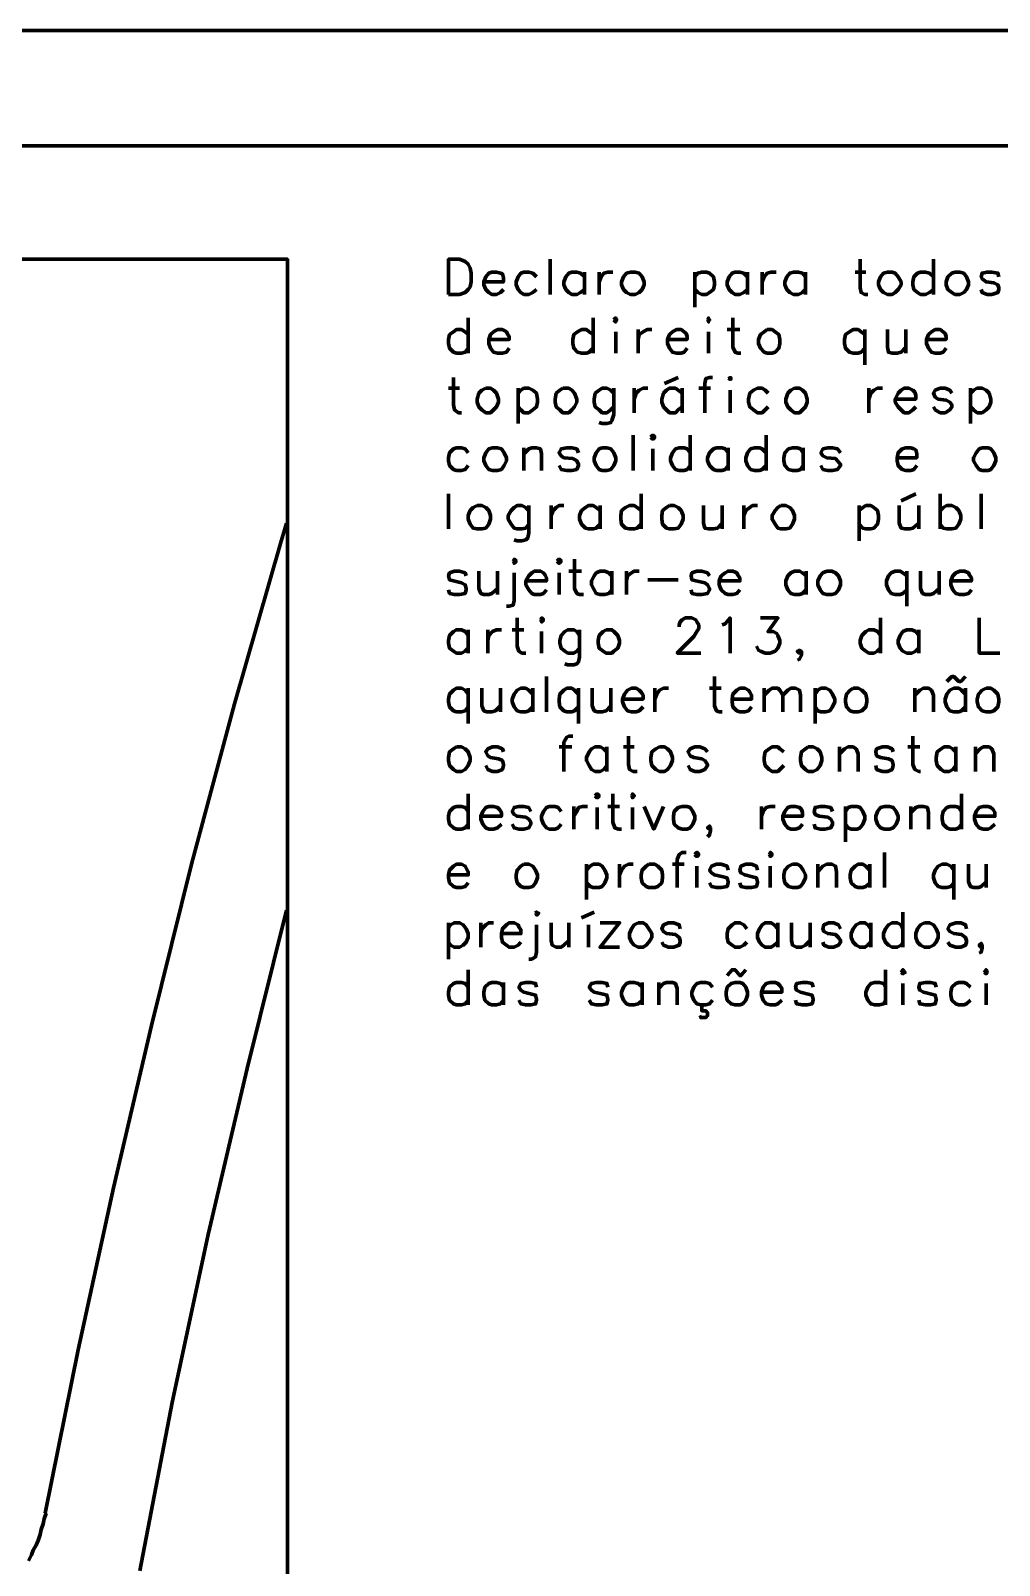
# Model space of a CAD drawing. Header units: inches. Extents: x 1 to 529, y -1 to 335.
# Drawn here: x 352.6 to 418.7, y 230.2 to 334.9 of the extents above; entities that cross this region are included whole.
import ezdxf

# ---------------------------------------------------------------- set-up
doc = ezdxf.new("R2010")
doc.units = ezdxf.units.IN
doc.layers.add('P', color=250, linetype='CONTINUOUS', lineweight=100)

msp = doc.modelspace()

# ---------------------------------------------------------------- linework, layer by layer
at = {"layer": 'P', "color": 252, "linetype": 'CONTINUOUS'}
for points in [[(1.2, 334.87), (474.8, 334.87), (474.8, 0), (1.2, 0), (1.2, 334.87)], [(18.07, 327), (466.93, 327), (466.93, 7.87), (18.07, 7.87), (18.07, 327)], [(23.4, 24.27), (370.13, 24.27), (370.13, 319.27), (23.4, 319.27), (23.4, 24.27)], [(381.13, 316.87), (381.13, 319.27), (381.87, 319.27), (382.27, 319.13), (382.47, 318.93), (382.6, 318.67), (382.67, 318.33), (382.67, 317.73), (382.6, 317.4), (382.47, 317.2), (382.27, 317), (381.87, 316.87), (381.13, 316.87)], [(383.53, 317.73), (384.87, 317.73), (384.87, 318), (384.8, 318.27), (384.67, 318.33), (384.4, 318.4), (384.07, 318.4), (383.87, 318.33), (383.67, 318.07), (383.53, 317.73), (383.53, 317.53), (383.67, 317.2), (383.87, 317), (384.07, 316.87), (384.4, 316.87), (384.67, 317), (384.87, 317.2)], [(387.13, 318.07), (386.87, 318.33), (386.6, 318.4), (386.27, 318.4), (386.07, 318.33), (385.87, 318.07), (385.73, 317.73), (385.73, 317.53), (385.87, 317.2), (386.07, 317), (386.27, 316.87), (386.6, 316.87), (386.87, 317), (387.13, 317.2)], [(388.07, 319.27), (388.07, 316.87)], [(390.4, 318.07), (390.13, 318.33), (389.87, 318.4), (389.53, 318.4), (389.33, 318.33), (389.13, 318.07), (389, 317.73), (389, 317.53), (389.13, 317.2), (389.33, 317), (389.53, 316.87), (389.87, 316.87), (390.13, 317), (390.4, 317.2)], [(390.4, 318.4), (390.4, 316.87)], [(391.4, 318.4), (391.4, 316.87)], [(391.4, 317.73), (391.53, 318.07), (391.73, 318.33), (392, 318.4), (392.33, 318.4)], [(393.53, 318.4), (393.27, 318.33), (393.07, 318.07), (392.93, 317.73), (392.93, 317.53), (393.07, 317.2), (393.27, 317), (393.53, 316.87), (393.87, 316.87), (394.13, 317), (394.33, 317.2), (394.47, 317.53), (394.47, 317.73), (394.33, 318.07), (394.13, 318.33), (393.87, 318.4), (393.53, 318.4)], [(397.93, 318.4), (397.93, 316)], [(397.93, 318.07), (398.13, 318.33), (398.4, 318.4), (398.73, 318.4), (398.93, 318.33), (399.2, 318.07), (399.27, 317.73), (399.27, 317.53), (399.2, 317.2), (398.93, 317), (398.73, 316.87), (398.4, 316.87), (398.13, 317), (397.93, 317.2)], [(401.53, 318.07), (401.27, 318.33), (401, 318.4), (400.67, 318.4), (400.47, 318.33), (400.27, 318.07), (400.13, 317.73), (400.13, 317.53), (400.27, 317.2), (400.47, 317), (400.67, 316.87), (401, 316.87), (401.27, 317), (401.53, 317.2)], [(401.53, 318.4), (401.53, 316.87)], [(402.53, 318.4), (402.53, 316.87)], [(402.53, 317.73), (402.67, 318.07), (402.87, 318.33), (403.13, 318.4), (403.47, 318.4)], [(405.47, 318.07), (405.27, 318.33), (405, 318.4), (404.67, 318.4), (404.4, 318.33), (404.2, 318.07), (404.07, 317.73), (404.07, 317.53), (404.2, 317.2), (404.4, 317), (404.67, 316.87), (405, 316.87), (405.27, 317), (405.47, 317.2)], [(405.47, 318.4), (405.47, 316.87)], [(408.87, 318.4), (409.6, 318.4)], [(409.2, 319.27), (409.2, 317.33), (409.27, 317), (409.53, 316.87), (409.73, 316.87)], [(411.07, 318.4), (410.8, 318.33), (410.6, 318.07), (410.47, 317.73), (410.47, 317.53), (410.6, 317.2), (410.8, 317), (411.07, 316.87), (411.4, 316.87), (411.6, 317), (411.8, 317.2), (412, 317.53), (412, 317.73), (411.8, 318.07), (411.6, 318.33), (411.4, 318.4), (411.07, 318.4)], [(414.2, 318.07), (413.93, 318.33), (413.67, 318.4), (413.33, 318.4), (413.13, 318.33), (412.87, 318.07), (412.8, 317.73), (412.8, 317.53), (412.87, 317.2), (413.13, 317), (413.33, 316.87), (413.67, 316.87), (413.93, 317), (414.2, 317.2)], [(414.2, 319.27), (414.2, 316.87)], [(415.67, 318.4), (415.47, 318.33), (415.2, 318.07), (415.07, 317.73), (415.07, 317.53), (415.2, 317.2), (415.47, 317), (415.67, 316.87), (416, 316.87), (416.27, 317), (416.47, 317.2), (416.6, 317.53), (416.6, 317.73), (416.47, 318.07), (416.27, 318.33), (416, 318.4), (415.67, 318.4)], [(418.67, 318.07), (418.6, 318.33), (418.2, 318.4), (417.87, 318.4), (417.53, 318.33), (417.47, 318.07), (417.53, 317.93), (417.8, 317.73), (418.33, 317.67), (418.6, 317.53), (418.67, 317.33), (418.67, 317.2), (418.6, 317), (418.2, 316.87), (417.87, 316.87), (417.53, 317), (417.47, 317.2)], [(382.47, 315.27), (382.47, 312.87)], [(391, 315.27), (391, 312.87)], [(392.4, 315.13), (392.53, 315), (392.6, 315.13), (392.53, 315.27), (392.4, 315.13)], [(398.8, 315.13), (398.87, 315), (398.93, 315.13), (398.87, 315.27), (398.8, 315.13)], [(400.53, 315.27), (400.53, 313.27), (400.67, 312.93), (400.87, 312.87), (401.07, 312.87)], [(382.47, 314.13), (382.27, 314.33), (382, 314.47), (381.67, 314.47), (381.47, 314.33), (381.2, 314.13), (381.13, 313.8), (381.13, 313.53), (381.2, 313.2), (381.47, 312.93), (381.67, 312.87), (382, 312.87), (382.27, 312.93), (382.47, 313.2)], [(383.87, 313.8), (385.27, 313.8), (385.27, 314), (385.13, 314.2), (385.07, 314.33), (384.8, 314.47), (384.47, 314.47), (384.2, 314.33), (384, 314.13), (383.87, 313.8), (383.87, 313.53), (384, 313.2), (384.2, 312.93), (384.47, 312.87), (384.8, 312.87), (385.07, 312.93), (385.27, 313.2)], [(391, 314.13), (390.73, 314.33), (390.53, 314.47), (390.2, 314.47), (389.93, 314.33), (389.67, 314.13), (389.6, 313.8), (389.6, 313.53), (389.67, 313.2), (389.93, 312.93), (390.2, 312.87), (390.53, 312.87), (390.73, 312.93), (391, 313.2)], [(392.53, 314.33), (392.53, 312.87)], [(394.07, 314.47), (394.07, 312.87)], [(394.07, 313.8), (394.13, 314.13), (394.4, 314.33), (394.67, 314.47), (395, 314.47)], [(396.07, 313.8), (397.4, 313.8), (397.4, 314), (397.33, 314.2), (397.2, 314.33), (397, 314.47), (396.67, 314.47), (396.4, 314.33), (396.2, 314.13), (396.07, 313.8), (396.07, 313.53), (396.2, 313.2), (396.4, 312.93), (396.67, 312.87), (397, 312.87), (397.2, 312.93), (397.4, 313.2)], [(398.87, 314.33), (398.87, 312.87)], [(400.13, 314.47), (401, 314.47)], [(402.87, 314.47), (402.67, 314.33), (402.4, 314.13), (402.27, 313.8), (402.27, 313.53), (402.4, 313.2), (402.67, 312.93), (402.87, 312.87), (403.2, 312.87), (403.4, 312.93), (403.67, 313.2), (403.73, 313.53), (403.73, 313.8), (403.67, 314.13), (403.4, 314.33), (403.2, 314.47), (402.87, 314.47)], [(409.53, 314.13), (409.27, 314.33), (409.07, 314.47), (408.73, 314.47), (408.47, 314.33), (408.2, 314.13), (408.13, 313.8), (408.13, 313.53), (408.2, 313.2), (408.47, 312.93), (408.73, 312.87), (409.07, 312.87), (409.27, 312.93), (409.53, 313.2)], [(409.53, 314.47), (409.53, 312.07)], [(411.07, 314.47), (411.07, 313.27), (411.13, 312.93), (411.4, 312.87), (411.73, 312.87), (412, 312.93), (412.33, 313.27)], [(412.33, 314.47), (412.33, 312.87)], [(413.73, 313.8), (415.07, 313.8), (415.07, 314), (415, 314.2), (414.87, 314.33), (414.67, 314.47), (414.33, 314.47), (414.07, 314.33), (413.87, 314.13), (413.73, 313.8), (413.73, 313.53), (413.87, 313.2), (414.07, 312.93), (414.33, 312.87), (414.67, 312.87), (414.87, 312.93), (415.07, 313.2)], [(381.47, 311.2), (381.47, 309.33), (381.53, 309), (381.8, 308.8), (382, 308.8)], [(395.87, 310.8), (396.8, 311.2)], [(399.13, 311.2), (398.93, 311.2), (398.67, 311.13), (398.6, 310.8), (398.6, 308.8)], [(400.2, 311.13), (400.33, 311.07), (400.4, 311.13), (400.33, 311.2), (400.2, 311.13)], [(381.13, 310.47), (381.87, 310.47)], [(383.67, 310.47), (383.4, 310.33), (383.2, 310.13), (383.07, 309.73), (383.07, 309.53), (383.2, 309.2), (383.4, 309), (383.67, 308.8), (384, 308.8), (384.2, 309), (384.4, 309.2), (384.53, 309.53), (384.53, 309.73), (384.4, 310.13), (384.2, 310.33), (384, 310.47), (383.67, 310.47)], [(385.87, 310.47), (385.87, 308.07)], [(385.87, 310.13), (386.07, 310.33), (386.27, 310.47), (386.6, 310.47), (386.87, 310.33), (387.13, 310.13), (387.2, 309.73), (387.2, 309.53), (387.13, 309.2), (386.87, 309), (386.6, 308.8), (386.27, 308.8), (386.07, 309), (385.87, 309.2)], [(388.93, 310.47), (388.73, 310.33), (388.47, 310.13), (388.4, 309.73), (388.4, 309.53), (388.47, 309.2), (388.73, 309), (388.93, 308.8), (389.33, 308.8), (389.53, 309), (389.73, 309.2), (389.87, 309.53), (389.87, 309.73), (389.73, 310.13), (389.53, 310.33), (389.33, 310.47), (388.93, 310.47)], [(392.4, 310.13), (392.2, 310.33), (391.93, 310.47), (391.6, 310.47), (391.4, 310.33), (391.13, 310.13), (391.07, 309.73), (391.07, 309.53), (391.13, 309.2), (391.4, 309), (391.6, 308.8), (391.93, 308.8), (392.2, 309), (392.4, 309.2)], [(392.4, 310.47), (392.4, 308.67), (392.27, 308.27), (392.2, 308.13), (391.93, 308.07), (391.6, 308.07), (391.4, 308.13)], [(393.8, 310.47), (393.8, 308.8)], [(393.8, 309.73), (393.93, 310.13), (394.13, 310.33), (394.4, 310.47), (394.73, 310.47)], [(397.07, 310.13), (396.8, 310.33), (396.6, 310.47), (396.2, 310.47), (396, 310.33), (395.8, 310.13), (395.67, 309.73), (395.67, 309.53), (395.8, 309.2), (396, 309), (396.2, 308.8), (396.6, 308.8), (396.8, 309), (397.07, 309.2)], [(397.07, 310.47), (397.07, 308.8)], [(398.2, 310.47), (399, 310.47)], [(400.33, 310.33), (400.33, 308.8)], [(402.93, 310.13), (402.73, 310.33), (402.53, 310.47), (402.2, 310.47), (401.93, 310.33), (401.67, 310.13), (401.6, 309.73), (401.6, 309.53), (401.67, 309.2), (401.93, 309), (402.2, 308.8), (402.53, 308.8), (402.73, 309), (402.93, 309.2)], [(404.73, 310.47), (404.47, 310.33), (404.27, 310.13), (404.13, 309.73), (404.13, 309.53), (404.27, 309.2), (404.47, 309), (404.73, 308.8), (405.07, 308.8), (405.27, 309), (405.47, 309.2), (405.6, 309.53), (405.6, 309.73), (405.47, 310.13), (405.27, 310.33), (405.07, 310.47), (404.73, 310.47)], [(409.8, 310.47), (409.8, 308.8)], [(409.8, 309.73), (409.93, 310.13), (410.13, 310.33), (410.4, 310.47), (410.73, 310.47)], [(411.6, 309.73), (413, 309.73), (413, 310), (412.93, 310.2), (412.8, 310.33), (412.53, 310.47), (412.2, 310.47), (412, 310.33), (411.8, 310.13), (411.6, 309.73), (411.6, 309.53), (411.8, 309.2), (412, 309), (412.2, 308.8), (412.53, 308.8), (412.8, 309), (413, 309.2)], [(415.47, 310.13), (415.33, 310.33), (415, 310.47), (414.67, 310.47), (414.33, 310.33), (414.2, 310.13), (414.33, 309.87), (414.53, 309.73), (415.07, 309.67), (415.33, 309.53), (415.47, 309.33), (415.47, 309.2), (415.33, 309), (415, 308.8), (414.67, 308.8), (414.33, 309), (414.2, 309.2)], [(416.73, 310.47), (416.73, 308.07)], [(416.73, 310.13), (416.93, 310.33), (417.2, 310.47), (417.53, 310.47), (417.8, 310.33), (418, 310.13), (418.13, 309.73), (418.13, 309.53), (418, 309.2), (417.8, 309), (417.53, 308.8), (417.2, 308.8), (416.93, 309), (416.73, 309.2)], [(393.73, 307.27), (393.73, 304.87)], [(394.93, 307.13), (395.07, 307), (395.2, 307.13), (395.07, 307.27), (394.93, 307.13)], [(397.6, 307.27), (397.6, 304.87)], [(402.8, 307.27), (402.8, 304.87)], [(382.47, 306.07), (382.27, 306.33), (382, 306.4), (381.67, 306.4), (381.47, 306.33), (381.2, 306.07), (381.13, 305.73), (381.13, 305.53), (381.2, 305.2), (381.47, 304.93), (381.67, 304.87), (382, 304.87), (382.27, 304.93), (382.47, 305.2)], [(384.13, 306.4), (383.87, 306.33), (383.67, 306.07), (383.53, 305.73), (383.53, 305.53), (383.67, 305.2), (383.87, 304.93), (384.13, 304.87), (384.47, 304.87), (384.73, 304.93), (384.93, 305.2), (385.07, 305.53), (385.07, 305.73), (384.93, 306.07), (384.73, 306.33), (384.47, 306.4), (384.13, 306.4)], [(386.27, 306.4), (386.27, 304.87)], [(386.27, 306), (386.6, 306.33), (386.8, 306.4), (387.13, 306.4), (387.4, 306.33), (387.47, 306), (387.47, 304.87)], [(390, 306.07), (389.87, 306.33), (389.53, 306.4), (389.2, 306.4), (388.8, 306.33), (388.67, 306.07), (388.8, 305.87), (389, 305.73), (389.6, 305.67), (389.87, 305.53), (390, 305.27), (390, 305.2), (389.87, 304.93), (389.53, 304.87), (389.2, 304.87), (388.8, 304.93), (388.67, 305.2)], [(391.6, 306.4), (391.4, 306.33), (391.2, 306.07), (391.07, 305.73), (391.07, 305.53), (391.2, 305.2), (391.4, 304.93), (391.6, 304.87), (391.93, 304.87), (392.2, 304.93), (392.4, 305.2), (392.53, 305.53), (392.53, 305.73), (392.4, 306.07), (392.2, 306.33), (391.93, 306.4), (391.6, 306.4)], [(395.07, 306.33), (395.07, 304.87)], [(397.6, 306.07), (397.4, 306.33), (397.2, 306.4), (396.87, 306.4), (396.6, 306.33), (396.4, 306.07), (396.27, 305.73), (396.27, 305.53), (396.4, 305.2), (396.6, 304.93), (396.87, 304.87), (397.2, 304.87), (397.4, 304.93), (397.6, 305.2)], [(400.2, 306.07), (400, 306.33), (399.8, 306.4), (399.4, 306.4), (399.2, 306.33), (398.93, 306.07), (398.8, 305.73), (398.8, 305.53), (398.93, 305.2), (399.2, 304.93), (399.4, 304.87), (399.8, 304.87), (400, 304.93), (400.2, 305.2)], [(400.2, 306.4), (400.2, 304.87)], [(402.8, 306.07), (402.53, 306.33), (402.33, 306.4), (402, 306.4), (401.73, 306.33), (401.53, 306.07), (401.4, 305.73), (401.4, 305.53), (401.53, 305.2), (401.73, 304.93), (402, 304.87), (402.33, 304.87), (402.53, 304.93), (402.8, 305.2)], [(405.33, 306.07), (405.13, 306.33), (404.93, 306.4), (404.6, 306.4), (404.33, 306.33), (404.07, 306.07), (404, 305.73), (404, 305.53), (404.07, 305.2), (404.33, 304.93), (404.6, 304.87), (404.93, 304.87), (405.13, 304.93), (405.33, 305.2)], [(405.33, 306.4), (405.33, 304.87)], [(407.87, 306.07), (407.67, 306.33), (407.33, 306.4), (407, 306.4), (406.67, 306.33), (406.53, 306.07), (406.67, 305.87), (406.93, 305.73), (407.53, 305.67), (407.67, 305.53), (407.87, 305.27), (407.87, 305.2), (407.67, 304.93), (407.33, 304.87), (407, 304.87), (406.67, 304.93), (406.53, 305.2)], [(411.73, 305.73), (413.07, 305.73), (413.07, 306), (413, 306.27), (412.87, 306.33), (412.67, 306.4), (412.33, 306.4), (412.07, 306.33), (411.8, 306.07), (411.73, 305.73), (411.73, 305.53), (411.8, 305.2), (412.07, 304.93), (412.33, 304.87), (412.67, 304.87), (412.87, 304.93), (413.07, 305.2)], [(417.53, 306.4), (417.33, 306.33), (417.13, 306.07), (416.93, 305.73), (416.93, 305.53), (417.13, 305.2), (417.33, 304.93), (417.53, 304.87), (417.93, 304.87), (418.13, 304.93), (418.33, 305.2), (418.47, 305.53), (418.47, 305.73), (418.33, 306.07), (418.13, 306.33), (417.93, 306.4), (417.53, 306.4)], [(381.13, 303.27), (381.13, 300.87)], [(394.27, 303.27), (394.27, 300.87)], [(412, 302.8), (413, 303.27)], [(414.67, 303.27), (414.67, 300.87)], [(417.47, 303.27), (417.47, 300.87)], [(383.07, 302.47), (382.8, 302.33), (382.6, 302.13), (382.47, 301.8), (382.47, 301.53), (382.6, 301.2), (382.8, 300.93), (383.07, 300.87), (383.4, 300.87), (383.67, 300.93), (383.87, 301.2), (384, 301.53), (384, 301.8), (383.87, 302.13), (383.67, 302.33), (383.4, 302.47), (383.07, 302.47)], [(386.6, 302.13), (386.4, 302.33), (386.13, 302.47), (385.8, 302.47), (385.6, 302.33), (385.4, 302.13), (385.2, 301.8), (385.2, 301.53), (385.4, 301.2), (385.6, 300.93), (385.8, 300.87), (386.13, 300.87), (386.4, 300.93), (386.6, 301.2)], [(386.6, 302.47), (386.6, 300.6), (386.53, 300.27), (386.4, 300.13), (386.13, 300.07), (385.8, 300.07), (385.6, 300.13)], [(388.13, 302.47), (388.13, 300.87)], [(388.13, 301.8), (388.27, 302.13), (388.47, 302.33), (388.67, 302.47), (389, 302.47)], [(391.47, 302.13), (391.2, 302.33), (391, 302.47), (390.67, 302.47), (390.47, 302.33), (390.2, 302.13), (390.07, 301.8), (390.07, 301.53), (390.2, 301.2), (390.47, 300.93), (390.67, 300.87), (391, 300.87), (391.2, 300.93), (391.47, 301.2)], [(391.47, 302.47), (391.47, 300.87)], [(394.27, 302.13), (394, 302.33), (393.8, 302.47), (393.47, 302.47), (393.2, 302.33), (392.93, 302.13), (392.87, 301.8), (392.87, 301.53), (392.93, 301.2), (393.2, 300.93), (393.47, 300.87), (393.8, 300.87), (394, 300.93), (394.27, 301.2)], [(396.2, 302.47), (396, 302.33), (395.73, 302.13), (395.67, 301.8), (395.67, 301.53), (395.73, 301.2), (396, 300.93), (396.2, 300.87), (396.53, 300.87), (396.8, 300.93), (397, 301.2), (397.13, 301.53), (397.13, 301.8), (397, 302.13), (396.8, 302.33), (396.53, 302.47), (396.2, 302.47)], [(398.53, 302.47), (398.53, 301.27), (398.6, 300.93), (398.87, 300.87), (399.2, 300.87), (399.47, 300.93), (399.8, 301.27)], [(399.8, 302.47), (399.8, 300.87)], [(401.27, 302.47), (401.27, 300.87)], [(401.27, 301.8), (401.4, 302.13), (401.67, 302.33), (401.87, 302.47), (402.2, 302.47)], [(403.8, 302.47), (403.6, 302.33), (403.4, 302.13), (403.2, 301.8), (403.2, 301.53), (403.4, 301.2), (403.6, 300.93), (403.8, 300.87), (404.13, 300.87), (404.4, 300.93), (404.6, 301.2), (404.73, 301.53), (404.73, 301.8), (404.6, 302.13), (404.4, 302.33), (404.13, 302.47), (403.8, 302.47)], [(409.13, 302.47), (409.13, 300.07)], [(409.13, 302.13), (409.4, 302.33), (409.6, 302.47), (409.93, 302.47), (410.13, 302.33), (410.4, 302.13), (410.47, 301.8), (410.47, 301.53), (410.4, 301.2), (410.13, 300.93), (409.93, 300.87), (409.6, 300.87), (409.4, 300.93), (409.13, 301.2)], [(411.87, 302.47), (411.87, 301.27), (412, 300.93), (412.27, 300.87), (412.6, 300.87), (412.8, 300.93), (413.2, 301.27)], [(413.2, 302.47), (413.2, 300.87)], [(414.67, 302.13), (414.87, 302.33), (415.13, 302.47), (415.47, 302.47), (415.73, 302.33), (415.93, 302.13), (416.07, 301.8), (416.07, 301.53), (415.93, 301.2), (415.73, 300.93), (415.47, 300.87), (415.13, 300.87), (414.87, 300.93), (414.67, 301.2)], [(370.07, 301.27), (369.67, 299.87), (366.53, 288.93), (363.6, 278), (360.87, 267), (358.27, 255.93), (355.87, 244.87), (353.6, 233.73)], [(385.53, 298.67), (385.6, 298.53), (385.73, 298.67), (385.6, 298.8), (385.53, 298.67)], [(388.53, 298.67), (388.67, 298.53), (388.8, 298.67), (388.67, 298.8), (388.53, 298.67)], [(389.73, 298.8), (389.73, 296.8), (389.87, 296.47), (390.07, 296.4), (390.33, 296.4)], [(382.33, 297.67), (382.27, 297.87), (381.87, 298), (381.53, 298), (381.2, 297.87), (381.13, 297.67), (381.2, 297.4), (381.47, 297.33), (382, 297.2), (382.27, 297.07), (382.33, 296.8), (382.33, 296.73), (382.27, 296.47), (381.87, 296.4), (381.53, 296.4), (381.2, 296.47), (381.13, 296.73)], [(383.2, 298), (383.2, 296.8), (383.33, 296.47), (383.53, 296.4), (383.87, 296.4), (384.07, 296.47), (384.47, 296.8)], [(384.47, 298), (384.47, 296.4)], [(385.6, 297.87), (385.6, 296), (385.53, 295.67), (385.27, 295.6), (385.07, 295.6)], [(386.4, 297.33), (387.8, 297.33), (387.8, 297.53), (387.73, 297.73), (387.6, 297.87), (387.4, 298), (387, 298), (386.8, 297.87), (386.6, 297.67), (386.4, 297.33), (386.4, 297.07), (386.6, 296.73), (386.8, 296.47), (387, 296.4), (387.4, 296.4), (387.6, 296.47), (387.8, 296.73)], [(388.67, 297.87), (388.67, 296.4)], [(389.33, 298), (390.2, 298)], [(392.27, 297.67), (392.07, 297.87), (391.8, 298), (391.47, 298), (391.2, 297.87), (391.07, 297.67), (390.87, 297.33), (390.87, 297.07), (391.07, 296.73), (391.2, 296.47), (391.47, 296.4), (391.8, 296.4), (392.07, 296.47), (392.27, 296.73)], [(392.27, 298), (392.27, 296.4)], [(393.27, 298), (393.27, 296.4)], [(393.27, 297.33), (393.33, 297.67), (393.6, 297.87), (393.8, 298), (394.13, 298)], [(394.73, 297.4), (396.8, 297.4)], [(398.93, 297.67), (398.8, 297.87), (398.4, 298), (398.07, 298), (397.73, 297.87), (397.67, 297.67), (397.73, 297.4), (398, 297.33), (398.6, 297.2), (398.8, 297.07), (398.93, 296.8), (398.93, 296.73), (398.8, 296.47), (398.4, 296.4), (398.07, 296.4), (397.73, 296.47), (397.67, 296.73)], [(399.6, 297.33), (401, 297.33), (401, 297.53), (400.87, 297.73), (400.8, 297.87), (400.53, 298), (400.2, 298), (400, 297.87), (399.73, 297.67), (399.6, 297.33), (399.6, 297.07), (399.73, 296.73), (400, 296.47), (400.2, 296.4), (400.53, 296.4), (400.8, 296.47), (401, 296.73)], [(405.53, 297.67), (405.27, 297.87), (405.07, 298), (404.73, 298), (404.47, 297.87), (404.27, 297.67), (404.13, 297.33), (404.13, 297.07), (404.27, 296.73), (404.47, 296.47), (404.73, 296.4), (405.07, 296.4), (405.27, 296.47), (405.53, 296.73)], [(405.53, 298), (405.53, 296.4)], [(406.93, 298), (406.67, 297.87), (406.47, 297.67), (406.33, 297.33), (406.33, 297.07), (406.47, 296.73), (406.67, 296.47), (406.93, 296.4), (407.27, 296.4), (407.53, 296.47), (407.73, 296.73), (407.87, 297.07), (407.87, 297.33), (407.73, 297.67), (407.53, 297.87), (407.27, 298), (406.93, 298)], [(412.4, 297.67), (412.13, 297.87), (411.93, 298), (411.6, 298), (411.33, 297.87), (411.13, 297.67), (411, 297.33), (411, 297.07), (411.13, 296.73), (411.33, 296.47), (411.6, 296.4), (411.93, 296.4), (412.13, 296.47), (412.4, 296.73)], [(412.4, 298), (412.4, 295.6)], [(413.33, 298), (413.33, 296.8), (413.47, 296.47), (413.67, 296.4), (414, 296.4), (414.2, 296.47), (414.6, 296.8)], [(414.6, 298), (414.6, 296.4)], [(415.4, 297.33), (416.8, 297.33), (416.8, 297.53), (416.67, 297.73), (416.6, 297.87), (416.33, 298), (416, 298), (415.73, 297.87), (415.53, 297.67), (415.4, 297.33), (415.4, 297.07), (415.53, 296.73), (415.73, 296.47), (416, 296.4), (416.33, 296.4), (416.6, 296.47), (416.8, 296.73)], [(385.8, 294.8), (385.8, 292.87), (385.93, 292.53), (386.13, 292.4), (386.4, 292.4)], [(387.4, 294.67), (387.47, 294.53), (387.6, 294.67), (387.47, 294.8), (387.4, 294.67)], [(396.87, 294.2), (396.87, 294.33), (396.93, 294.53), (397.07, 294.67), (397.27, 294.8), (397.73, 294.8), (398, 294.67), (398.07, 294.53), (398.2, 294.33), (398.2, 294.07), (398.07, 293.87), (397.87, 293.53), (396.73, 292.4), (398.33, 292.4)], [(399.8, 294.33), (400, 294.4), (400.33, 294.8), (400.33, 292.4)], [(402.4, 294.8), (403.6, 294.8), (402.93, 293.87), (403.27, 293.87), (403.53, 293.73), (403.6, 293.6), (403.73, 293.27), (403.73, 293.07), (403.6, 292.73), (403.4, 292.53), (403.07, 292.4), (402.73, 292.4), (402.4, 292.53), (402.27, 292.6), (402.13, 292.87)], [(410.6, 294.8), (410.6, 292.4)], [(417.33, 294.8), (417.33, 292.4), (418.73, 292.4)], [(382.47, 293.6), (382.27, 293.87), (382, 294), (381.67, 294), (381.47, 293.87), (381.2, 293.6), (381.13, 293.27), (381.13, 293.07), (381.2, 292.73), (381.47, 292.53), (381.67, 292.4), (382, 292.4), (382.27, 292.53), (382.47, 292.73)], [(382.47, 294), (382.47, 292.4)], [(383.8, 294), (383.8, 292.4)], [(383.8, 293.27), (383.87, 293.6), (384.13, 293.87), (384.4, 294), (384.73, 294)], [(385.47, 294), (386.27, 294)], [(387.47, 293.87), (387.47, 292.4)], [(390.07, 293.6), (389.87, 293.87), (389.67, 294), (389.27, 294), (389.07, 293.87), (388.8, 293.6), (388.73, 293.27), (388.73, 293.07), (388.8, 292.73), (389.07, 292.53), (389.27, 292.4), (389.67, 292.4), (389.87, 292.53), (390.07, 292.73)], [(390.07, 294), (390.07, 292.13), (390, 291.8), (389.87, 291.67), (389.67, 291.6), (389.27, 291.6), (389.07, 291.67)], [(391.87, 294), (391.67, 293.87), (391.4, 293.6), (391.33, 293.27), (391.33, 293.07), (391.4, 292.73), (391.67, 292.53), (391.87, 292.4), (392.27, 292.4), (392.4, 292.53), (392.67, 292.73), (392.8, 293.07), (392.8, 293.27), (392.67, 293.6), (392.4, 293.87), (392.27, 294), (391.87, 294)], [(410.6, 293.6), (410.4, 293.87), (410.13, 294), (409.8, 294), (409.6, 293.87), (409.33, 293.6), (409.2, 293.27), (409.2, 293.07), (409.33, 292.73), (409.6, 292.53), (409.8, 292.4), (410.13, 292.4), (410.4, 292.53), (410.6, 292.73)], [(413.2, 293.6), (413, 293.87), (412.73, 294), (412.4, 294), (412.13, 293.87), (411.93, 293.6), (411.8, 293.27), (411.8, 293.07), (411.93, 292.73), (412.13, 292.53), (412.4, 292.4), (412.73, 292.4), (413, 292.53), (413.2, 292.73)], [(413.2, 294), (413.2, 292.4)], [(405.2, 292.53), (405.07, 292.4), (404.93, 292.53), (405.07, 292.6), (405.2, 292.53), (405.2, 292.27), (405.07, 292), (404.93, 291.93)], [(387.8, 290.8), (387.8, 288.4)], [(399.27, 290.8), (399.27, 288.8), (399.4, 288.47), (399.6, 288.4), (399.8, 288.4)], [(415.13, 290.47), (415.47, 290.8), (415.6, 290.8), (415.93, 290.47), (416.07, 290.47), (416.4, 290.8)], [(382.47, 289.6), (382.27, 289.87), (382, 290), (381.67, 290), (381.47, 289.87), (381.2, 289.6), (381.13, 289.27), (381.13, 289.07), (381.2, 288.73), (381.47, 288.47), (381.67, 288.4), (382, 288.4), (382.27, 288.47), (382.47, 288.73)], [(382.47, 290), (382.47, 287.6)], [(383.4, 290), (383.4, 288.8), (383.53, 288.47), (383.73, 288.4), (384.07, 288.4), (384.33, 288.47), (384.67, 288.8)], [(384.67, 290), (384.67, 288.4)], [(386.87, 289.6), (386.6, 289.87), (386.4, 290), (386.07, 290), (385.8, 289.87), (385.6, 289.6), (385.47, 289.27), (385.47, 289.07), (385.6, 288.73), (385.8, 288.47), (386.07, 288.4), (386.4, 288.4), (386.6, 288.47), (386.87, 288.73)], [(386.87, 290), (386.87, 288.4)], [(390, 289.6), (389.73, 289.87), (389.53, 290), (389.2, 290), (389, 289.87), (388.73, 289.6), (388.67, 289.27), (388.67, 289.07), (388.73, 288.73), (389, 288.47), (389.2, 288.4), (389.53, 288.4), (389.73, 288.47), (390, 288.73)], [(390, 290), (390, 287.6)], [(390.93, 290), (390.93, 288.8), (391.07, 288.47), (391.27, 288.4), (391.6, 288.4), (391.87, 288.47), (392.2, 288.8)], [(392.2, 290), (392.2, 288.4)], [(393, 289.27), (394.4, 289.27), (394.4, 289.53), (394.27, 289.73), (394.13, 289.87), (393.93, 290), (393.6, 290), (393.33, 289.87), (393.13, 289.6), (393, 289.27), (393, 289.07), (393.13, 288.73), (393.33, 288.47), (393.6, 288.4), (393.93, 288.4), (394.13, 288.47), (394.4, 288.73)], [(395.2, 290), (395.2, 288.4)], [(395.2, 289.27), (395.33, 289.6), (395.53, 289.87), (395.8, 290), (396.13, 290)], [(398.93, 290), (399.73, 290)], [(400.47, 289.27), (401.8, 289.27), (401.8, 289.53), (401.67, 289.73), (401.6, 289.87), (401.33, 290), (401, 290), (400.8, 289.87), (400.53, 289.6), (400.47, 289.27), (400.47, 289.07), (400.53, 288.73), (400.8, 288.47), (401, 288.4), (401.33, 288.4), (401.6, 288.47), (401.8, 288.73)], [(402.67, 290), (402.67, 288.4)], [(402.67, 289.53), (403, 289.87), (403.2, 290), (403.6, 290), (403.73, 289.87), (403.93, 289.53), (403.93, 288.4)], [(403.93, 289.53), (404.27, 289.87), (404.47, 290), (404.8, 290), (405.07, 289.87), (405.13, 289.53), (405.13, 288.4)], [(406.13, 290), (406.13, 287.6)], [(406.13, 289.6), (406.33, 289.87), (406.53, 290), (406.87, 290), (407.13, 289.87), (407.33, 289.6), (407.47, 289.27), (407.47, 289.07), (407.33, 288.73), (407.13, 288.47), (406.87, 288.4), (406.53, 288.4), (406.33, 288.47), (406.13, 288.73)], [(408.73, 290), (408.53, 289.87), (408.27, 289.6), (408.2, 289.27), (408.2, 289.07), (408.27, 288.73), (408.53, 288.47), (408.73, 288.4), (409.07, 288.4), (409.33, 288.47), (409.6, 288.73), (409.67, 289.07), (409.67, 289.27), (409.6, 289.6), (409.33, 289.87), (409.07, 290), (408.73, 290)], [(412.93, 290), (412.93, 288.4)], [(412.93, 289.53), (413.27, 289.87), (413.53, 290), (413.87, 290), (414.07, 289.87), (414.2, 289.53), (414.2, 288.4)], [(416.4, 289.6), (416.13, 289.87), (415.93, 290), (415.6, 290), (415.33, 289.87), (415.13, 289.6), (415, 289.27), (415, 289.07), (415.13, 288.73), (415.33, 288.47), (415.6, 288.4), (415.93, 288.4), (416.13, 288.47), (416.4, 288.73)], [(416.4, 290), (416.4, 288.4)], [(417.8, 290), (417.53, 289.87), (417.27, 289.6), (417.2, 289.27), (417.2, 289.07), (417.27, 288.73), (417.53, 288.47), (417.8, 288.4), (418.13, 288.4), (418.33, 288.47), (418.6, 288.73), (418.67, 289.07), (418.67, 289.27), (418.6, 289.6), (418.33, 289.87), (418.13, 290), (417.8, 290)], [(381.67, 286), (381.47, 285.87), (381.2, 285.67), (381.13, 285.27), (381.13, 285.07), (381.2, 284.73), (381.47, 284.47), (381.67, 284.33), (382, 284.33), (382.27, 284.47), (382.47, 284.73), (382.6, 285.07), (382.6, 285.27), (382.47, 285.67), (382.27, 285.87), (382, 286), (381.67, 286)], [(384.87, 285.67), (384.8, 285.87), (384.47, 286), (384.13, 286), (383.8, 285.87), (383.67, 285.67), (383.8, 285.4), (384, 285.27), (384.53, 285.2), (384.8, 285.07), (384.87, 284.8), (384.87, 284.73), (384.8, 284.47), (384.47, 284.33), (384.13, 284.33), (383.8, 284.47), (383.67, 284.73)], [(388.67, 286), (389.53, 286)], [(389.6, 286.73), (389.33, 286.73), (389.2, 286.67), (389, 286.33), (389, 284.33)], [(391.93, 285.67), (391.73, 285.87), (391.47, 286), (391.13, 286), (390.87, 285.87), (390.73, 285.67), (390.53, 285.27), (390.53, 285.07), (390.73, 284.73), (390.87, 284.47), (391.13, 284.33), (391.47, 284.33), (391.73, 284.47), (391.93, 284.73)], [(391.93, 286), (391.93, 284.33)], [(393.07, 286), (393.8, 286)], [(393.4, 286.73), (393.4, 284.8), (393.47, 284.47), (393.73, 284.33), (394, 284.33)], [(395.53, 286), (395.27, 285.87), (395, 285.67), (394.93, 285.27), (394.93, 285.07), (395, 284.73), (395.27, 284.47), (395.53, 284.33), (395.87, 284.33), (396.07, 284.47), (396.27, 284.73), (396.4, 285.07), (396.4, 285.27), (396.27, 285.67), (396.07, 285.87), (395.87, 286), (395.53, 286)], [(398.8, 285.67), (398.6, 285.87), (398.27, 286), (397.93, 286), (397.6, 285.87), (397.47, 285.67), (397.6, 285.4), (397.87, 285.27), (398.4, 285.2), (398.6, 285.07), (398.8, 284.8), (398.8, 284.73), (398.6, 284.47), (398.27, 284.33), (397.93, 284.33), (397.6, 284.47), (397.47, 284.73)], [(404, 285.67), (403.73, 285.87), (403.6, 286), (403.2, 286), (403, 285.87), (402.73, 285.67), (402.67, 285.27), (402.67, 285.07), (402.73, 284.73), (403, 284.47), (403.2, 284.33), (403.6, 284.33), (403.73, 284.47), (404, 284.73)], [(405.67, 286), (405.47, 285.87), (405.2, 285.67), (405.13, 285.27), (405.13, 285.07), (405.2, 284.73), (405.47, 284.47), (405.67, 284.33), (406, 284.33), (406.27, 284.47), (406.47, 284.73), (406.6, 285.07), (406.6, 285.27), (406.47, 285.67), (406.27, 285.87), (406, 286), (405.67, 286)], [(407.8, 286), (407.8, 284.33)], [(407.8, 285.53), (408.13, 285.87), (408.4, 286), (408.73, 286), (408.93, 285.87), (409.07, 285.53), (409.07, 284.33)], [(411.47, 285.67), (411.4, 285.87), (411.07, 286), (410.73, 286), (410.33, 285.87), (410.27, 285.67), (410.33, 285.4), (410.6, 285.27), (411.13, 285.2), (411.4, 285.07), (411.47, 284.8), (411.47, 284.73), (411.4, 284.47), (411.07, 284.33), (410.73, 284.33), (410.33, 284.47), (410.27, 284.73)], [(412.47, 286), (413.27, 286)], [(412.8, 286.73), (412.8, 284.8), (412.93, 284.47), (413.2, 284.33), (413.33, 284.33)], [(415.73, 285.67), (415.53, 285.87), (415.27, 286), (414.93, 286), (414.73, 285.87), (414.47, 285.67), (414.4, 285.27), (414.4, 285.07), (414.47, 284.73), (414.73, 284.47), (414.93, 284.33), (415.27, 284.33), (415.53, 284.47), (415.73, 284.73)], [(415.73, 286), (415.73, 284.33)], [(417.07, 286), (417.07, 284.33)], [(417.07, 285.53), (417.4, 285.87), (417.6, 286), (418, 286), (418.2, 285.87), (418.33, 285.53), (418.33, 284.33)], [(382.47, 282.8), (382.47, 280.4)], [(391.13, 282.67), (391.27, 282.53), (391.4, 282.67), (391.27, 282.8), (391.13, 282.67)], [(392.33, 282.8), (392.33, 280.87), (392.47, 280.47), (392.73, 280.4), (392.93, 280.4)], [(393.6, 282.67), (393.67, 282.53), (393.8, 282.67), (393.67, 282.8), (393.6, 282.67)], [(416.13, 282.8), (416.13, 280.4)], [(382.47, 281.6), (382.27, 281.87), (382, 281.93), (381.67, 281.93), (381.47, 281.87), (381.2, 281.6), (381.13, 281.27), (381.13, 281.07), (381.2, 280.73), (381.47, 280.47), (381.67, 280.4), (382, 280.4), (382.27, 280.47), (382.47, 280.73)], [(383.33, 281.27), (384.73, 281.27), (384.73, 281.53), (384.6, 281.73), (384.47, 281.87), (384.2, 281.93), (383.87, 281.93), (383.67, 281.87), (383.47, 281.6), (383.33, 281.27), (383.33, 281.07), (383.47, 280.73), (383.67, 280.47), (383.87, 280.4), (384.2, 280.4), (384.47, 280.47), (384.73, 280.73)], [(386.73, 281.6), (386.6, 281.87), (386.27, 281.93), (385.93, 281.93), (385.6, 281.87), (385.47, 281.6), (385.6, 281.4), (385.8, 281.27), (386.4, 281.2), (386.6, 281.07), (386.73, 280.87), (386.73, 280.73), (386.6, 280.47), (386.27, 280.4), (385.93, 280.4), (385.6, 280.47), (385.47, 280.73)], [(388.8, 281.6), (388.6, 281.87), (388.4, 281.93), (388, 281.93), (387.8, 281.87), (387.6, 281.6), (387.47, 281.27), (387.47, 281.07), (387.6, 280.73), (387.8, 280.47), (388, 280.4), (388.4, 280.4), (388.6, 280.47), (388.8, 280.73)], [(389.67, 281.93), (389.67, 280.4)], [(389.67, 281.27), (389.87, 281.6), (390, 281.87), (390.27, 281.93), (390.6, 281.93)], [(391.27, 281.87), (391.27, 280.4)], [(392, 281.93), (392.8, 281.93)], [(393.67, 281.87), (393.67, 280.4)], [(394.47, 281.93), (395.13, 280.4), (395.8, 281.93)], [(397.07, 281.93), (396.8, 281.87), (396.53, 281.6), (396.47, 281.27), (396.47, 281.07), (396.53, 280.73), (396.8, 280.47), (397.07, 280.4), (397.4, 280.4), (397.6, 280.47), (397.8, 280.73), (397.93, 281.07), (397.93, 281.27), (397.8, 281.6), (397.6, 281.87), (397.4, 281.93), (397.07, 281.93)], [(402.47, 281.93), (402.47, 280.4)], [(402.47, 281.27), (402.6, 281.6), (402.8, 281.87), (403.07, 281.93), (403.4, 281.93)], [(403.93, 281.27), (405.27, 281.27), (405.27, 281.53), (405.2, 281.73), (405.07, 281.87), (404.8, 281.93), (404.47, 281.93), (404.27, 281.87), (404.07, 281.6), (403.93, 281.27), (403.93, 281.07), (404.07, 280.73), (404.27, 280.47), (404.47, 280.4), (404.8, 280.4), (405.07, 280.47), (405.27, 280.73)], [(407.33, 281.6), (407.2, 281.87), (406.8, 281.93), (406.47, 281.93), (406.13, 281.87), (406.07, 281.6), (406.13, 281.4), (406.4, 281.27), (407, 281.2), (407.2, 281.07), (407.33, 280.87), (407.33, 280.73), (407.2, 280.47), (406.8, 280.4), (406.47, 280.4), (406.13, 280.47), (406.07, 280.73)], [(408.2, 281.93), (408.2, 279.53)], [(408.2, 281.6), (408.4, 281.87), (408.6, 281.93), (409, 281.93), (409.2, 281.87), (409.4, 281.6), (409.53, 281.27), (409.53, 281.07), (409.4, 280.73), (409.2, 280.47), (409, 280.4), (408.6, 280.4), (408.4, 280.47), (408.2, 280.73)], [(410.87, 281.93), (410.6, 281.87), (410.4, 281.6), (410.27, 281.27), (410.27, 281.07), (410.4, 280.73), (410.6, 280.47), (410.87, 280.4), (411.2, 280.4), (411.47, 280.47), (411.67, 280.73), (411.8, 281.07), (411.8, 281.27), (411.67, 281.6), (411.47, 281.87), (411.2, 281.93), (410.87, 281.93)], [(412.67, 281.93), (412.67, 280.4)], [(412.67, 281.53), (413, 281.87), (413.2, 281.93), (413.53, 281.93), (413.8, 281.87), (413.87, 281.53), (413.87, 280.4)], [(416.13, 281.6), (415.93, 281.87), (415.73, 281.93), (415.33, 281.93), (415.13, 281.87), (414.87, 281.6), (414.8, 281.27), (414.8, 281.07), (414.87, 280.73), (415.13, 280.47), (415.33, 280.4), (415.73, 280.4), (415.93, 280.47), (416.13, 280.73)], [(417, 281.27), (418.4, 281.27), (418.4, 281.53), (418.27, 281.73), (418.13, 281.87), (417.93, 281.93), (417.6, 281.93), (417.33, 281.87), (417.13, 281.6), (417, 281.27), (417, 281.07), (417.13, 280.73), (417.33, 280.47), (417.6, 280.4), (417.93, 280.4), (418.13, 280.47), (418.4, 280.73)], [(399, 280.47), (398.93, 280.4), (398.8, 280.47), (398.93, 280.6), (399, 280.47), (399, 280.27), (398.93, 280), (398.8, 279.87)], [(397.33, 278.8), (397.07, 278.8), (396.87, 278.67), (396.73, 278.33), (396.73, 276.4)], [(397.93, 278.67), (398.07, 278.53), (398.2, 278.67), (398.07, 278.8), (397.93, 278.67)], [(403, 278.67), (403.07, 278.53), (403.2, 278.67), (403.07, 278.8), (403, 278.67)], [(410.87, 278.8), (410.87, 276.4)], [(381.13, 277.27), (382.47, 277.27), (382.47, 277.47), (382.33, 277.73), (382.27, 277.87), (382, 278), (381.67, 278), (381.47, 277.87), (381.2, 277.6), (381.13, 277.27), (381.13, 277.07), (381.2, 276.73), (381.47, 276.47), (381.67, 276.4), (382, 276.4), (382.27, 276.47), (382.47, 276.73)], [(386.27, 278), (386.07, 277.87), (385.8, 277.6), (385.73, 277.27), (385.73, 277.07), (385.8, 276.73), (386.07, 276.47), (386.27, 276.4), (386.6, 276.4), (386.87, 276.47), (387.07, 276.73), (387.2, 277.07), (387.2, 277.27), (387.07, 277.6), (386.87, 277.87), (386.6, 278), (386.27, 278)], [(390.53, 278), (390.53, 275.6)], [(390.53, 277.6), (390.8, 277.87), (391, 278), (391.4, 278), (391.6, 277.87), (391.8, 277.6), (391.93, 277.27), (391.93, 277.07), (391.8, 276.73), (391.6, 276.47), (391.4, 276.4), (391, 276.4), (390.8, 276.47), (390.53, 276.73)], [(392.8, 278), (392.8, 276.4)], [(392.8, 277.27), (392.93, 277.6), (393.13, 277.87), (393.4, 278), (393.73, 278)], [(394.8, 278), (394.6, 277.87), (394.33, 277.6), (394.27, 277.27), (394.27, 277.07), (394.33, 276.73), (394.6, 276.47), (394.8, 276.4), (395.2, 276.4), (395.4, 276.47), (395.67, 276.73), (395.73, 277.07), (395.73, 277.27), (395.67, 277.6), (395.4, 277.87), (395.2, 278), (394.8, 278)], [(396.4, 278), (397.2, 278)], [(398.07, 277.87), (398.07, 276.4)], [(400.2, 277.6), (400.13, 277.87), (399.73, 278), (399.4, 278), (399.07, 277.87), (398.93, 277.6), (399.07, 277.4), (399.27, 277.27), (399.87, 277.13), (400.13, 277.07), (400.2, 276.8), (400.2, 276.73), (400.13, 276.47), (399.73, 276.4), (399.4, 276.4), (399.07, 276.47), (398.93, 276.73)], [(402.2, 277.6), (402.13, 277.87), (401.8, 278), (401.4, 278), (401.07, 277.87), (401, 277.6), (401.07, 277.4), (401.33, 277.27), (401.87, 277.13), (402.13, 277.07), (402.2, 276.8), (402.2, 276.73), (402.13, 276.47), (401.8, 276.4), (401.4, 276.4), (401.07, 276.47), (401, 276.73)], [(403.07, 277.87), (403.07, 276.4)], [(404.6, 278), (404.33, 277.87), (404.07, 277.6), (404, 277.27), (404, 277.07), (404.07, 276.73), (404.33, 276.47), (404.6, 276.4), (404.93, 276.4), (405.13, 276.47), (405.33, 276.73), (405.47, 277.07), (405.47, 277.27), (405.33, 277.6), (405.13, 277.87), (404.93, 278), (404.6, 278)], [(406.33, 278), (406.33, 276.4)], [(406.33, 277.47), (406.67, 277.87), (406.93, 278), (407.27, 278), (407.53, 277.87), (407.6, 277.47), (407.6, 276.4)], [(409.87, 277.6), (409.6, 277.87), (409.4, 278), (409.07, 278), (408.87, 277.87), (408.6, 277.6), (408.53, 277.27), (408.53, 277.07), (408.6, 276.73), (408.87, 276.47), (409.07, 276.4), (409.4, 276.4), (409.6, 276.47), (409.87, 276.73)], [(409.87, 278), (409.87, 276.4)], [(415.6, 277.6), (415.4, 277.87), (415.13, 278), (414.8, 278), (414.53, 277.87), (414.33, 277.6), (414.2, 277.27), (414.2, 277.07), (414.33, 276.73), (414.53, 276.47), (414.8, 276.4), (415.13, 276.4), (415.4, 276.47), (415.6, 276.73)], [(415.6, 278), (415.6, 275.6)], [(416.6, 278), (416.6, 276.8), (416.73, 276.47), (416.93, 276.4), (417.27, 276.4), (417.47, 276.47), (417.8, 276.8)], [(417.8, 278), (417.8, 276.4)], [(370.07, 274.87), (367.4, 264.07), (364.73, 252.73), (362.27, 241.27), (360.07, 229.8)], [(387.07, 274.67), (387.13, 274.53), (387.27, 274.67), (387.13, 274.73), (387.07, 274.67)], [(390.2, 274.33), (391.07, 274.73)], [(412.13, 274.73), (412.13, 272.33)], [(381.13, 274), (381.13, 271.53)], [(381.13, 273.6), (381.27, 273.87), (381.53, 274), (381.87, 274), (382.13, 273.87), (382.33, 273.6), (382.47, 273.27), (382.47, 273), (382.33, 272.67), (382.13, 272.47), (381.87, 272.33), (381.53, 272.33), (381.27, 272.47), (381.13, 272.67)], [(383.33, 274), (383.33, 272.33)], [(383.33, 273.27), (383.4, 273.6), (383.67, 273.87), (383.87, 274), (384.2, 274)], [(384.73, 273.27), (386.07, 273.27), (386.07, 273.53), (385.93, 273.73), (385.87, 273.87), (385.6, 274), (385.27, 274), (385.07, 273.87), (384.8, 273.6), (384.73, 273.27), (384.73, 273), (384.8, 272.67), (385.07, 272.47), (385.27, 272.33), (385.6, 272.33), (385.87, 272.47), (386.07, 272.67)], [(387.13, 273.87), (387.13, 272), (387.07, 271.67), (386.8, 271.53), (386.6, 271.53)], [(388.13, 274), (388.13, 272.8), (388.2, 272.47), (388.47, 272.33), (388.8, 272.33), (389, 272.47), (389.33, 272.8)], [(389.33, 274), (389.33, 272.33)], [(390.67, 273.87), (390.67, 272.33)], [(392.8, 272.33), (391.47, 272.33), (392.8, 274), (391.47, 274)], [(394.07, 274), (393.8, 273.87), (393.6, 273.6), (393.47, 273.27), (393.47, 273), (393.6, 272.67), (393.8, 272.47), (394.07, 272.33), (394.4, 272.33), (394.6, 272.47), (394.8, 272.67), (395, 273), (395, 273.27), (394.8, 273.6), (394.6, 273.87), (394.4, 274), (394.07, 274)], [(396.93, 273.6), (396.87, 273.87), (396.47, 274), (396.13, 274), (395.8, 273.87), (395.67, 273.6), (395.8, 273.4), (396, 273.27), (396.6, 273.2), (396.87, 273), (396.93, 272.8), (396.93, 272.67), (396.87, 272.47), (396.47, 272.33), (396.13, 272.33), (395.8, 272.47), (395.67, 272.67)], [(401.47, 273.6), (401.27, 273.87), (401, 274), (400.67, 274), (400.47, 273.87), (400.2, 273.6), (400.13, 273.27), (400.13, 273), (400.2, 272.67), (400.47, 272.47), (400.67, 272.33), (401, 272.33), (401.27, 272.47), (401.47, 272.67)], [(403.6, 273.6), (403.33, 273.87), (403.13, 274), (402.73, 274), (402.53, 273.87), (402.33, 273.6), (402.2, 273.27), (402.2, 273), (402.33, 272.67), (402.53, 272.47), (402.73, 272.33), (403.13, 272.33), (403.33, 272.47), (403.6, 272.67)], [(403.6, 274), (403.6, 272.33)], [(404.53, 274), (404.53, 272.8), (404.6, 272.47), (404.87, 272.33), (405.2, 272.33), (405.47, 272.47), (405.8, 272.8)], [(405.8, 274), (405.8, 272.33)], [(407.87, 273.6), (407.73, 273.87), (407.4, 274), (407.07, 274), (406.73, 273.87), (406.67, 273.6), (406.73, 273.4), (407, 273.27), (407.53, 273.2), (407.73, 273), (407.87, 272.8), (407.87, 272.67), (407.73, 272.47), (407.4, 272.33), (407.07, 272.33), (406.73, 272.47), (406.67, 272.67)], [(409.93, 273.6), (409.73, 273.87), (409.53, 274), (409.2, 274), (408.93, 273.87), (408.73, 273.6), (408.6, 273.27), (408.6, 273), (408.73, 272.67), (408.93, 272.47), (409.2, 272.33), (409.53, 272.33), (409.73, 272.47), (409.93, 272.67)], [(409.93, 274), (409.93, 272.33)], [(412.13, 273.6), (412, 273.87), (411.73, 274), (411.4, 274), (411.13, 273.87), (410.93, 273.6), (410.8, 273.27), (410.8, 273), (410.93, 272.67), (411.13, 272.47), (411.4, 272.33), (411.73, 272.33), (412, 272.47), (412.13, 272.67)], [(413.6, 274), (413.33, 273.87), (413.13, 273.6), (413, 273.27), (413, 273), (413.13, 272.67), (413.33, 272.47), (413.6, 272.33), (413.93, 272.33), (414.2, 272.47), (414.4, 272.67), (414.53, 273), (414.53, 273.27), (414.4, 273.6), (414.2, 273.87), (413.93, 274), (413.6, 274)], [(416.47, 273.6), (416.4, 273.87), (416.07, 274), (415.73, 274), (415.33, 273.87), (415.2, 273.6), (415.33, 273.4), (415.6, 273.27), (416.13, 273.2), (416.4, 273), (416.47, 272.8), (416.47, 272.67), (416.4, 272.47), (416.07, 272.33), (415.73, 272.33), (415.33, 272.47), (415.2, 272.67)], [(417.53, 272.47), (417.47, 272.33), (417.33, 272.47), (417.47, 272.6), (417.53, 272.47), (417.53, 272.27), (417.47, 272), (417.33, 271.93)], [(382.47, 270.8), (382.47, 268.4)], [(400.13, 270.4), (400.47, 270.8), (400.67, 270.8), (401, 270.4), (401.07, 270.4), (401.4, 270.8)], [(410.93, 270.8), (410.93, 268.4)], [(412, 270.6), (412.13, 270.53), (412.27, 270.6), (412.13, 270.8), (412, 270.6)], [(417.67, 270.6), (417.8, 270.53), (417.87, 270.6), (417.8, 270.8), (417.67, 270.6)], [(382.47, 269.6), (382.27, 269.87), (382, 269.93), (381.67, 269.93), (381.47, 269.87), (381.2, 269.6), (381.13, 269.27), (381.13, 269.07), (381.2, 268.73), (381.47, 268.47), (381.67, 268.4), (382, 268.4), (382.27, 268.47), (382.47, 268.73)], [(384.87, 269.6), (384.67, 269.87), (384.4, 269.93), (384.07, 269.93), (383.87, 269.87), (383.6, 269.6), (383.53, 269.27), (383.53, 269.07), (383.6, 268.73), (383.87, 268.47), (384.07, 268.4), (384.4, 268.4), (384.67, 268.47), (384.87, 268.73)], [(384.87, 269.93), (384.87, 268.4)], [(387.13, 269.6), (387.07, 269.87), (386.73, 269.93), (386.4, 269.93), (386.07, 269.87), (385.93, 269.6), (386.07, 269.4), (386.27, 269.27), (386.8, 269.13), (387.07, 269.07), (387.13, 268.8), (387.13, 268.73), (387.07, 268.47), (386.73, 268.4), (386.4, 268.4), (386.07, 268.47), (385.93, 268.73)], [(392, 269.6), (391.93, 269.87), (391.6, 269.93), (391.2, 269.93), (390.87, 269.87), (390.73, 269.6), (390.87, 269.4), (391.07, 269.27), (391.67, 269.13), (391.93, 269.07), (392, 268.8), (392, 268.73), (391.93, 268.47), (391.6, 268.4), (391.2, 268.4), (390.87, 268.47), (390.73, 268.73)], [(394.33, 269.6), (394.07, 269.87), (393.8, 269.93), (393.47, 269.93), (393.27, 269.87), (393.07, 269.6), (392.93, 269.27), (392.93, 269.07), (393.07, 268.73), (393.27, 268.47), (393.47, 268.4), (393.8, 268.4), (394.07, 268.47), (394.33, 268.73)], [(394.33, 269.93), (394.33, 268.4)], [(395.47, 269.93), (395.47, 268.4)], [(395.47, 269.53), (395.8, 269.87), (396, 269.93), (396.4, 269.93), (396.6, 269.87), (396.73, 269.53), (396.73, 268.4)], [(399.13, 269.6), (398.93, 269.87), (398.67, 269.93), (398.33, 269.93), (398.07, 269.87), (397.87, 269.6), (397.73, 269.27), (397.73, 269.07), (397.87, 268.73), (398.07, 268.47), (398.33, 268.4), (398.67, 268.4), (398.93, 268.47), (399.13, 268.73)], [(400.67, 269.93), (400.4, 269.87), (400.13, 269.6), (400.07, 269.27), (400.07, 269.07), (400.13, 268.73), (400.4, 268.47), (400.67, 268.4), (401, 268.4), (401.2, 268.47), (401.4, 268.73), (401.53, 269.07), (401.53, 269.27), (401.4, 269.6), (401.2, 269.87), (401, 269.93), (400.67, 269.93)], [(402.47, 269.27), (403.87, 269.27), (403.87, 269.53), (403.73, 269.73), (403.6, 269.87), (403.4, 269.93), (403.07, 269.93), (402.8, 269.87), (402.6, 269.6), (402.47, 269.27), (402.47, 269.07), (402.6, 268.73), (402.8, 268.47), (403.07, 268.4), (403.4, 268.4), (403.6, 268.47), (403.87, 268.73)], [(406, 269.6), (405.93, 269.87), (405.6, 269.93), (405.27, 269.93), (404.87, 269.87), (404.8, 269.6), (404.87, 269.4), (405.13, 269.27), (405.67, 269.13), (405.93, 269.07), (406, 268.8), (406, 268.73), (405.93, 268.47), (405.6, 268.4), (405.27, 268.4), (404.87, 268.47), (404.8, 268.73)], [(410.93, 269.6), (410.8, 269.87), (410.53, 269.93), (410.2, 269.93), (409.93, 269.87), (409.73, 269.6), (409.6, 269.27), (409.6, 269.07), (409.73, 268.73), (409.93, 268.47), (410.2, 268.4), (410.53, 268.4), (410.8, 268.47), (410.93, 268.73)], [(412.13, 269.87), (412.13, 268.4)], [(414.4, 269.6), (414.33, 269.87), (414, 269.93), (413.67, 269.93), (413.27, 269.87), (413.2, 269.6), (413.27, 269.4), (413.53, 269.27), (414.07, 269.13), (414.33, 269.07), (414.4, 268.8), (414.4, 268.73), (414.33, 268.47), (414, 268.4), (413.67, 268.4), (413.27, 268.47), (413.2, 268.73)], [(416.73, 269.6), (416.47, 269.87), (416.27, 269.93), (415.93, 269.93), (415.73, 269.87), (415.47, 269.6), (415.4, 269.27), (415.4, 269.07), (415.47, 268.73), (415.73, 268.47), (415.93, 268.4), (416.27, 268.4), (416.47, 268.47), (416.73, 268.73)], [(417.8, 269.87), (417.8, 268.4)], [(398.27, 267.67), (398.33, 267.53), (398.67, 267.53), (398.8, 267.67), (398.8, 267.87), (398.67, 268), (398.4, 268), (398.4, 268.4)], [(352.47, 230.47), (352.67, 230.87), (352.8, 231.2), (353, 231.53), (353.13, 231.87), (353.27, 232.27), (353.33, 232.6), (353.47, 233), (353.53, 233.33), (353.67, 233.73)]]:
    msp.add_lwpolyline(points, dxfattribs=at)

doc.saveas('drawing.dxf')
